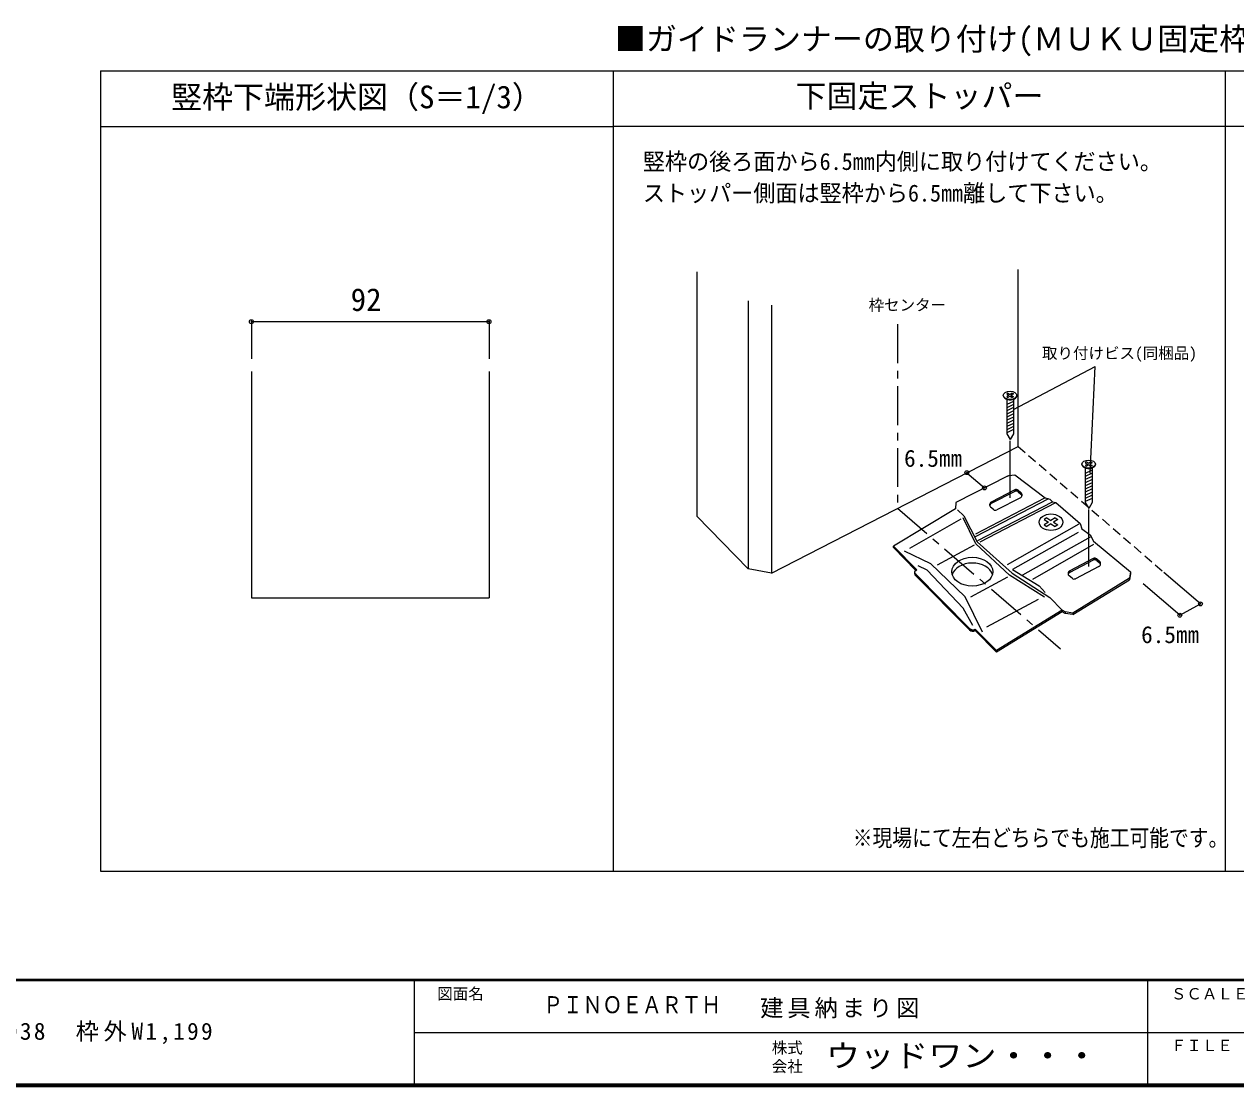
# Model space of a CAD drawing. Units: millimetres, scale not verified, with parts at other scales. Extents: x -973 to 977, y -718 to 696.
# Drawn here: x -250 to 532, y -701 to -15 of the extents above; entities that cross this region are included whole.
import ezdxf
from ezdxf.enums import TextEntityAlignment as Align

# ---------------------------------------------------------------- set-up
doc = ezdxf.new("R2010")
doc.units = ezdxf.units.MM
doc.header["$LTSCALE"] = 5
doc.header["$PDMODE"] = 32
doc.header["$PDSIZE"] = 2.5
doc.linetypes.add('CHAIN1', pattern=[8, 5, -1, 1, -1])
doc.linetypes.add('DASHED1', pattern=[1.8, 1.2, -0.6])
for name, color, linetype, lineweight in [('0-0_補助線', 3, 'Continuous', 9), ('0-C_ハッチ', 7, 'Continuous', 9), ('F-1_枠', 6, 'Continuous', 9)]:
    doc.layers.add(name, color=color, linetype=linetype, lineweight=lineweight)
doc.layers.add('F-A_文字', color=7, linetype='Continuous')
doc.styles.add('ＭＳ ゴシック', font='')
doc.styles.get('ＭＳ ゴシック').set_extended_font_data('MS Gothic')

msp = doc.modelspace()

# ---------------------------------------------------------------- linework, layer by layer
at = {"layer": '0-0_補助線'}
for p, q in [((-200.557, -45.15), (130.388, -45.15)), ((-200.557, -45.15), (-200.557, -561.667)), ((-200.557, -81.15), (130.388, -81.15)), ((-103.282, -239.31), (-103.282, -385.192)), ((50.052, -239.31), (50.052, -385.192)), ((-103.282, -385.192), (50.052, -385.192))]:
    msp.add_line(p, q, dxfattribs=at)
at = {"layer": '0-0_補助線', "color": 4}
msp.add_line((-103.282, -207.053), (-103.282, -230.977), dxfattribs=at)
msp.add_lwpolyline([(-103.282, -207.053), (50.052, -207.053), (50.052, -230.977)], dxfattribs=at)
at = {"layer": '0-0_補助線', "color": 7}
for p in [(-103.282, -207.053), (50.052, -207.053)]:
    msp.add_point(p, dxfattribs=at)
at = {"layer": '0-C_ハッチ', "color": 3}
for p, q in [((130.388, -45.15), (919.988, -45.15)), ((130.388, -561.667), (130.388, -45.15)), ((525.188, -561.667), (525.188, -45.15)), ((919.988, -81.15), (130.388, -81.15)), ((-200.557, -561.667), (919.988, -561.667))]:
    msp.add_line(p, q, dxfattribs=at)
at = {"layer": '0-C_ハッチ', "color": 2}
for p, q in [((184.027, -174.978), (184.027, -332.618)), ((391.357, -287.54), (391.357, -173.406)), ((217.204, -193.603), (217.204, -366.483)), ((232.342, -196.514), (232.342, -369.394)), ((232.342, -369.395), (391.357, -287.54))]:
    msp.add_line(p, q, dxfattribs=at)
at = {"layer": '0-C_ハッチ', "color": 4}
for p, q in [((388.403, -263.818), (441.034, -235.984)), ((437.815, -304.866), (441.034, -235.984)), ((358.36, -304.525), (369.754, -314.36)), ((495.76, -396.521), (472.174, -376.161))]:
    msp.add_line(p, q, dxfattribs=at)
at = {"layer": '0-C_ハッチ'}
for p, q in [((384.844, -253.209), (384.061, -253.712)), ((384.061, -253.712), (385.452, -254.606)), ((385.452, -254.606), (384.061, -255.5)), ((384.061, -255.5), (384.844, -256.003)), ((384.066, -257.096), (384.066, -279.444)), ((384.844, -253.209), (386.235, -254.103)), ((386.235, -255.109), (384.844, -256.003)), ((387.626, -253.209), (386.235, -254.103)), ((386.235, -255.109), (387.626, -256.003)), ((388.408, -253.712), (387.017, -254.606)), ((387.017, -254.606), (388.408, -255.5)), ((387.626, -253.209), (388.408, -253.712)), ((388.408, -255.5), (387.626, -256.003)), ((388.403, -257.134), (388.403, -279.444)), ((388.403, -258.511), (384.066, -260.59)), ((388.403, -260.539), (384.066, -262.617)), ((388.403, -262.566), (384.066, -264.644)), ((388.403, -264.593), (384.066, -266.672)), ((388.403, -266.621), (384.066, -268.699)), ((388.403, -268.648), (384.066, -270.726)), ((388.403, -270.675), (384.066, -272.753)), ((388.403, -272.702), (384.066, -274.781)), ((388.403, -274.73), (384.066, -276.808)), ((388.403, -276.757), (384.066, -278.835)), ((384.066, -279.444), (386.235, -283.2)), ((388.403, -279.444), (386.235, -283.2)), ((386.235, -320.763), (386.235, -283.975)), ((435.556, -297.587), (434.773, -298.09)), ((434.773, -298.09), (436.164, -298.984)), ((436.164, -298.984), (434.773, -299.878)), ((434.773, -299.878), (435.556, -300.381)), ((434.778, -301.474), (434.778, -323.822)), ((439.115, -302.889), (434.778, -304.968)), ((435.556, -297.587), (436.947, -298.481)), ((436.947, -299.487), (435.556, -300.381)), ((438.338, -297.587), (436.947, -298.481)), ((436.947, -299.487), (438.338, -300.381)), ((439.12, -298.09), (437.729, -298.984)), ((437.729, -298.984), (439.12, -299.878)), ((438.338, -297.587), (439.12, -298.09)), ((439.12, -299.878), (438.338, -300.381)), ((439.115, -301.512), (439.115, -323.822)), ((384.6, -306.752), (351.282, -323.827)), ((439.115, -304.916), (434.778, -306.995)), ((439.115, -306.944), (434.778, -309.022)), ((439.115, -308.971), (434.778, -311.049)), ((439.115, -310.998), (434.778, -313.077)), ((389.231, -315.606), (374.023, -323.487)), ((389.231, -316.606), (374.023, -324.487)), ((389.231, -315.606), (389.231, -316.606)), ((389.642, -315.448), (389.642, -316.448)), ((389.884, -315.4), (389.884, -316.4)), ((390.151, -315.382), (390.151, -316.382)), ((390.443, -315.403), (390.443, -316.403)), ((390.714, -315.463), (390.714, -316.463)), ((391.432, -315.846), (393.246, -317.359)), ((391.432, -315.846), (391.432, -316.846)), ((391.432, -316.846), (393.246, -318.359)), ((439.115, -313.025), (434.778, -315.104)), ((439.115, -315.053), (434.778, -317.131)), ((439.115, -317.08), (434.778, -319.158)), ((439.115, -319.107), (434.778, -321.186)), ((350.921, -327.754), (310.994, -351.883)), ((351.282, -323.827), (350.921, -327.754)), ((411.002, -321.447), (363.754, -345.993)), ((408.417, -321.048), (363.823, -344.216)), ((413.32, -323.484), (365.224, -348.471)), ((415.543, -324.036), (366.625, -349.451)), ((373.115, -324.452), (373.115, -325.452)), ((373.315, -324.101), (373.315, -325.101)), ((375.476, -328.312), (373.662, -326.798)), ((374.023, -323.487), (374.023, -324.487)), ((392.885, -320.671), (377.678, -328.552)), ((439.115, -321.135), (434.778, -323.213)), ((434.778, -323.822), (436.947, -327.578)), ((439.115, -323.822), (436.947, -327.578)), ((354.37, -334.63), (321.248, -353.52)), ((409.849, -333.698), (408.284, -334.704)), ((408.284, -334.704), (411.066, -336.493)), ((409.849, -333.698), (412.631, -335.487)), ((415.413, -333.698), (412.631, -335.487)), ((416.978, -334.704), (414.196, -336.493)), ((415.413, -333.698), (416.978, -334.704)), ((436.947, -365.14), (436.947, -328.353)), ((384.544, -363.712), (430.826, -337.608)), ((430.205, -343.071), (387.892, -366.935)), ((411.066, -336.493), (408.284, -338.281)), ((408.284, -338.281), (409.849, -339.287)), ((412.631, -337.499), (409.849, -339.287)), ((412.631, -337.499), (415.413, -339.287)), ((414.196, -336.493), (416.978, -338.281)), ((416.978, -338.281), (415.413, -339.287)), ((362.979, -351.342), (339.133, -364.168)), ((437.967, -346.125), (394.275, -370.633)), ((440.163, -350.817), (400.605, -373.55)), ((310.994, -351.883), (326.07, -367.197)), ((310.994, -352.883), (310.994, -351.883)), ((310.994, -352.883), (325.457, -367.574)), ((325.076, -367.808), (326.07, -367.197)), ((439.943, -359.984), (424.736, -367.865)), ((439.943, -360.984), (424.736, -368.865)), ((443.597, -365.048), (428.39, -372.93)), ((439.943, -359.984), (439.943, -360.984)), ((440.354, -359.825), (440.354, -360.825)), ((440.596, -359.777), (440.596, -360.777)), ((440.863, -359.759), (440.863, -360.759)), ((441.155, -359.781), (441.155, -360.781)), ((441.426, -359.84), (441.426, -360.84)), ((442.144, -360.224), (443.958, -361.737)), ((442.144, -360.224), (442.144, -361.224)), ((442.144, -361.224), (443.958, -362.737)), ((324.6, -368.66), (324.6, -369.66)), ((324.716, -369.129), (324.716, -370.129)), ((324.876, -369.35), (324.876, -370.35)), ((324.887, -369.362), (359.994, -405.023)), ((324.887, -370.362), (359.994, -406.023)), ((325.129, -369.608), (325.129, -370.608)), ((384.541, -372.064), (360.695, -384.893)), ((423.827, -368.83), (423.827, -369.83)), ((424.028, -368.479), (424.028, -369.479)), ((426.188, -372.689), (424.375, -371.176)), ((424.736, -367.865), (424.736, -368.865)), ((368.439, -407.359), (357.344, -384.701)), ((404.451, -386.283), (371.097, -404.227)), ((419.821, -394.282), (377.426, -420.363)), ((419.821, -393.282), (419.821, -394.282)), ((359.994, -405.023), (359.994, -406.023)), ((360.528, -405.453), (360.528, -406.453)), ((361.056, -405.719), (361.056, -406.719)), ((361.669, -405.882), (361.669, -406.882)), ((362.364, -405.909), (362.364, -406.909)), ((362.998, -405.791), (362.998, -406.791)), ((363.733, -405.455), (377.427, -419.365)), ((363.733, -405.455), (363.733, -406.455)), ((363.733, -406.455), (377.425, -420.364))]:
    msp.add_line(p, q, dxfattribs=at)
at = {"layer": '0-C_ハッチ', "linetype": 'DASHED1'}
msp.add_line((391.357, -287.54), (485.474, -368.784), dxfattribs=at)
at = {"layer": '0-C_ハッチ', "color": 4, "linetype": 'CHAIN1'}
msp.add_lwpolyline([(313.702, -208.762), (313.702, -327.513), (418.723, -418.169)], dxfattribs=at)
at = {"layer": '0-C_ハッチ'}
for points in [[(384.6, -306.752), (385.42, -306.331), (389.298, -305.82), (408.809, -320.845), (411.909, -321.599), (413.666, -323.305), (415.847, -323.749), (431.476, -337.242), (432.618, -340.856), (437.843, -344.717), (440.163, -348.773), (463.841, -368.622), (463.314, -372.71), (426.756, -395.091), (421.87, -394.368), (419.821, -393.282)], [(352.225, -328.524), (356.494, -332.405), (365.103, -349.12), (387.562, -369.294), (411.78, -385.055), (419.821, -393.282)], [(408.542, -384.766), (385.903, -370.726), (364.155, -350.538), (355.892, -333.671)], [(317.814, -354.972), (334.937, -363.114), (357.344, -384.701)], [(362.214, -403.129), (356, -391.939), (332.653, -367.4), (326.896, -364.651)], [(387.892, -366.935), (405.062, -377.58), (408.819, -381.779)], [(426.756, -396.091), (463.314, -373.71), (463.314, -372.71)], [(463.841, -368.622), (463.841, -369.622), (463.314, -373.71)], [(419.821, -393.282), (377.427, -419.365), (377.426, -420.363)], [(421.87, -394.368), (421.87, -395.368), (419.821, -394.282)], [(426.756, -395.091), (426.756, -396.091), (421.87, -395.368)]]:
    msp.add_lwpolyline(points, dxfattribs=at)
at = {"layer": '0-C_ハッチ', "color": 2}
msp.add_lwpolyline([(232.342, -369.394), (217.204, -366.483), (184.027, -332.618)], dxfattribs=at)
at = {"layer": '0-C_ハッチ', "color": 4}
msp.add_lwpolyline([(495.76, -396.521), (509.1, -389.215), (485.513, -368.855)], dxfattribs=at)
at = {"layer": '0-C_ハッチ'}
for centre, radius, start, end in [((390.151, -317.382), 2, 50.15987, 117.39493), ((390.151, -318.382), 2, 50.15987, 117.39493), ((391.965, -318.895), 2, 297.39493, 50.15987), ((391.965, -319.895), 2, 20.7554, 50.15987), ((374.944, -325.263), 2, 117.39493, 230.15987), ((374.944, -326.263), 2, 117.39493, 165.52249), ((376.757, -326.776), 2, 230.15987, 297.39493), ((440.863, -361.759), 2, 50.15987, 117.39493), ((440.863, -362.759), 2, 50.15987, 117.39493), ((442.677, -363.273), 2, 297.39493, 50.15987), ((442.677, -364.273), 2, 20.7554, 50.15987), ((325.6, -368.66), 1, 121.6015, 224.55109), ((325.6, -369.66), 1, 180, 224.55109), ((425.656, -369.64), 2, 117.39493, 230.15987), ((425.656, -370.64), 2, 117.39493, 165.52249), ((427.47, -371.154), 2, 230.15987, 297.39493), ((362.132, -402.918), 3, 224.55109, 302.26296), ((362.132, -403.918), 3, 224.55109, 302.26296)]:
    msp.add_arc(centre, radius, start, end, dxfattribs=at)
for centre, major_axis, ratio in [((386.235, -254.606), (4.359, 0), 0.6), ((436.947, -298.984), (4.359, 0), 0.6), ((412.631, -336.493), (7.619, 0), 0.7), ((361.871, -368.445), (13.283, 0), 0.7)]:
    msp.add_ellipse(centre, major_axis=major_axis, ratio=ratio, dxfattribs=at)
for centre, major_axis, ratio, start_param, end_param in [((386.289, -254.847), (4.359, 0), 0.6, 3.2305959, 6.4650604), ((437.001, -299.224), (4.359, 0), 0.6, 3.2305959, 6.4650604), ((361.923, -372.166), (13.283, 0), 0.7, 0.2111187, 2.9497865)]:
    msp.add_ellipse(centre, major_axis=major_axis, ratio=ratio, start_param=start_param, end_param=end_param, dxfattribs=at)
at = {"layer": '0-C_ハッチ', "color": 4}
for p in [(358.36, -304.525), (369.754, -314.36), (509.1, -389.215), (495.76, -396.521)]:
    msp.add_point(p, dxfattribs=at)
at = {"layer": 'F-1_枠'}
for p, q in [((976.653, -631.667), (-973.347, -631.667)), ((976.653, -632.5), (-973.347, -632.5)), ((1.653, -632.5), (1.653, -699.167)), ((474.986, -632.5), (474.986, -699.167)), ((1.653, -665.833), (974.986, -665.834)), ((976.653, -699.167), (-973.347, -699.167)), ((976.653, -700), (-973.347, -700)), ((976.653, -700.833), (-973.347, -700.833))]:
    msp.add_line(p, q, dxfattribs=at)

# ---------------------------------------------------------------- texts
at = {"layer": '0-0_補助線', "color": 7, "style": 'ＭＳ ゴシック'}
for s, p in [('竪枠下端形状図（S＝1/3）', (-155.084, -73.777)), ('92', (-39.231, -204.553))]:
    msp.add_text(s, height=14.66, dxfattribs=at).set_placement(p, align=Align.BOTTOM_LEFT)
at = {"layer": '0-C_ハッチ', "style": 'ＭＳ ゴシック'}
for s, height, p in [('■ガイドランナーの取り付け(ＭＵＫＵ固定枠)', 14.66, (131.275, -36.312)), ('下固定ストッパー', 14.66, (247.788, -73.15)), ('枠センター', 7.331, (294.947, -202.15)), ('取り付けビス(同梱品)', 7.331, (406.828, -233.259)), ('6.5㎜', 11, (317.837, -304.034)), ('6.5㎜', 11, (470.781, -417.813))]:
    msp.add_text(s, height=height, dxfattribs=at).set_placement(p, align=Align.BOTTOM_LEFT)
for s, width, p in [('竪枠の後ろ面から6.5㎜内側に取り付けてください。', 0.95, (149.297, -112.478)), ('ストッパー側面は竪枠から6.5㎜離して下さい。', 0.95, (149.297, -132.878)), ('※現場にて左右どちらでも施工可能です。', 0.85, (284.722, -548.989))]:
    msp.add_text(s, height=11, dxfattribs=dict(at, width=width)).set_placement(p, align=Align.BOTTOM_LEFT)
at = {"layer": 'F-A_文字', "style": 'ＭＳ ゴシック'}
for s, p in [('図面名', (16.653, -646.667)), ('ＳＣＡＬＥ', (489.986, -646.667)), ('株式', (232.486, -681.5)), ('ＦＩＬＥ', (489.986, -680)), ('会社', (232.486, -693.5))]:
    msp.add_text(s, height=7.331, dxfattribs=at).set_placement(p, align=Align.BOTTOM_LEFT)
for s, height, width, p in [('ＰＩＮＯＥＡＲＴＨ', 11, 0.85, (84.986, -656.667)), ('ウッドワン・・・', 14.66, 1.1, (267.486, -692.5))]:
    msp.add_text(s, height=height, dxfattribs=dict(at, width=width)).set_placement(p, align=Align.BOTTOM_LEFT)
at = {"layer": 'F-A_文字', "char_height": 11, "attachment_point": 7, "style": 'ＭＳ ゴシック'}
for s, insert in [('\\T1.17;建具納まり図', (224.986, -656.667)), ('\\T1.2;ピノアース\u3000クローゼットドア\u3000固定枠\u3000３方枠下レール無し\u3000枠外H2,038\u3000枠外W1,199', (-846.68, -673.333))]:
    msp.add_mtext(s, dxfattribs=dict(at, insert=insert))

doc.saveas('drawing.dxf')
